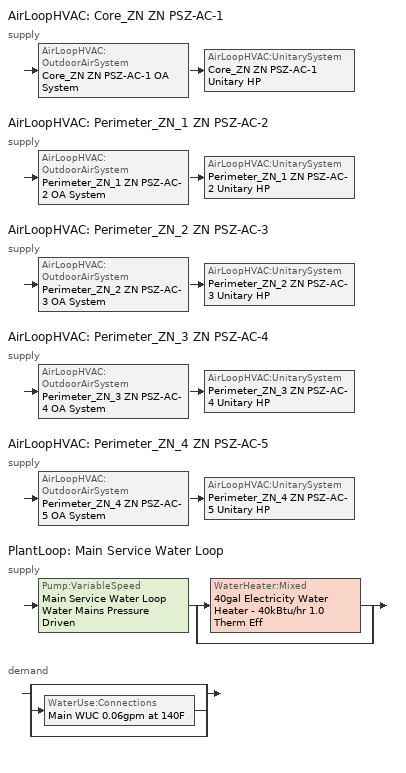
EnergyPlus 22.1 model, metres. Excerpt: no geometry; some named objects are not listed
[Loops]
AirLoopHVAC 'Core_ZN ZN PSZ-AC-1'
 supply: AirLoopHVAC:OutdoorAirSystem 'Core_ZN ZN PSZ-AC-1 OA System' > AirLoopHVAC:UnitarySystem 'Core_ZN ZN PSZ-AC-1 Unitary HP'
AirLoopHVAC 'Perimeter_ZN_1 ZN PSZ-AC-2'
 supply: AirLoopHVAC:OutdoorAirSystem 'Perimeter_ZN_1 ZN PSZ-AC-2 OA System' > AirLoopHVAC:UnitarySystem 'Perimeter_ZN_1 ZN PSZ-AC-2 Unitary HP'
AirLoopHVAC 'Perimeter_ZN_2 ZN PSZ-AC-3'
 supply: AirLoopHVAC:OutdoorAirSystem 'Perimeter_ZN_2 ZN PSZ-AC-3 OA System' > AirLoopHVAC:UnitarySystem 'Perimeter_ZN_2 ZN PSZ-AC-3 Unitary HP'
AirLoopHVAC 'Perimeter_ZN_3 ZN PSZ-AC-4'
 supply: AirLoopHVAC:OutdoorAirSystem 'Perimeter_ZN_3 ZN PSZ-AC-4 OA System' > AirLoopHVAC:UnitarySystem 'Perimeter_ZN_3 ZN PSZ-AC-4 Unitary HP'
AirLoopHVAC 'Perimeter_ZN_4 ZN PSZ-AC-5'
 supply: AirLoopHVAC:OutdoorAirSystem 'Perimeter_ZN_4 ZN PSZ-AC-5 OA System' > AirLoopHVAC:UnitarySystem 'Perimeter_ZN_4 ZN PSZ-AC-5 Unitary HP'
PlantLoop 'Main Service Water Loop'
 supply: Pump:VariableSpeed 'Main Service Water Loop Water Mains Pressure Driven' > split
  | WaterHeater:Mixed '40gal Electricity Water Heater - 40kBtu/hr 1.0 Therm Eff'
  | bypass
 demand: split
  | bypass
  | WaterUse:Connections 'Main WUC 0.06gpm at 140F'
  | bypass
[Sizing:System] Type of Load to Size On=Sensible; Design Outdoor Air Flow Rate=Autosize; Central Heating Maximum System Air Flow Ratio=1; Preheat Design Temperature=7.22222; Preheat Design Humidity Ratio=0.008; Precool Design Temperature=12.7778; Precool Design Humidity Ratio=0.008; Central Cooling Design Supply Air Temperature=12.7778; Central Heating Design Supply Air Temperature=50; Type of Zone Sum to Use=Coincident; 100 Outdoor Air in Cooling=No; 100 Outdoor Air in Heating=No; Central Cooling Design Supply Air Humidity Ratio=0.0085; Central Heating Design Supply Air Humidity Ratio=0.008; Cooling Supply Air Flow Rate Method=DesignDay; Cooling Supply Air Flow Rate=0; Cooling Supply Air Flow Rate Per Floor Area=0.00996765; Cooling Fraction of Autosized Cooling Supply Air Flow Rate=1; Cooling Supply Air Flow Rate Per Unit Cooling Capacity=3.94755e-05; Heating Supply Air Flow Rate Method=DesignDay; Heating Supply Air Flow Rate=0; Heating Supply Air Flow Rate Per Floor Area=0.00996765; Heating Fraction of Autosized Heating Supply Air Flow Rate=1; Heating Fraction of Autosized Cooling Supply Air Flow Rate=1; Heating Supply Air Flow Rate Per Unit Heating Capacity=3.15882e-05; System Outdoor Air Method=ZoneSum; Zone Maximum Outdoor Air Fraction=1; Cooling Design Capacity Method=CoolingDesignCapacity; Cooling Design Capacity=Autosize; Cooling Design Capacity Per Floor Area=234.7; Fraction of Autosized Cooling Design Capacity=1; Heating Design Capacity Method=HeatingDesignCapacity; Heating Design Capacity=Autosize; Heating Design Capacity Per Floor Area=157; Fraction of Autosized Heating Design Capacity=1; Central Cooling Capacity Control Method=OnOff; Occupant Diversity=Autosize
Core_ZN ZN PSZ-AC-1; Perimeter_ZN_1 ZN PSZ-AC-2; Perimeter_ZN_2 ZN PSZ-AC-3; Perimeter_ZN_3 ZN PSZ-AC-4; Perimeter_ZN_4 ZN PSZ-AC-5
[Sizing:Plant]
Main Service Water Loop: Loop Type=Heating; Design Loop Exit Temperature=60; Loop Design Temperature Difference=5; Sizing Option=NonCoincident; Zone Timesteps in Averaging Window=1; Coincident Sizing Factor Mode=None
[AirTerminal:SingleDuct:ConstantVolume:NoReheat] Availability Schedule=Always On Discrete; Maximum Air Flow Rate=AutoSize
Core_ZN ZN PSZ-AC-1 Diffuser; Perimeter_ZN_1 ZN PSZ-AC-2 Diffuser; Perimeter_ZN_2 ZN PSZ-AC-3 Diffuser; Perimeter_ZN_3 ZN PSZ-AC-4 Diffuser; Perimeter_ZN_4 ZN PSZ-AC-5 Diffuser
[Fan:OnOff] Availability Schedule=Always On Discrete; Fan Total Efficiency=0.55575; Pressure Rise=622.722; Maximum Flow Rate=Autosize; Motor Efficiency=0.855; Motor In Airstream Fraction=1; EndUse Subcategory=General
Name | Fan Power Ratio Function of Speed Ratio Curve | Fan Efficiency Ratio Function of Speed Ratio Curve
Core_ZN ZN PSZ-AC-1 Fan | Fan On Off Power Curve 4 | Fan On Off Efficiency Curve 4
Perimeter_ZN_1 ZN PSZ-AC-2 Fan | Fan On Off Power Curve | Fan On Off Efficiency Curve
Perimeter_ZN_2 ZN PSZ-AC-3 Fan | Fan On Off Power Curve 1 | Fan On Off Efficiency Curve 1
Perimeter_ZN_3 ZN PSZ-AC-4 Fan | Fan On Off Power Curve 2 | Fan On Off Efficiency Curve 2
Perimeter_ZN_4 ZN PSZ-AC-5 Fan | Fan On Off Power Curve 3 | Fan On Off Efficiency Curve 3
[Coil:Cooling:DX:SingleSpeed] Availability Schedule=Always On Discrete; Gross Rated Total Cooling Capacity=Autosize; Gross Rated Sensible Heat Ratio=Autosize; Gross Rated Cooling COP=4.11713; Rated Air Flow Rate=Autosize; Rated Evaporator Fan Power Per Volume Flow Rate=773.3; Total Cooling Capacity Function of Temperature Curve=PSZ-AC_Unitary_PackagecoolCapFT; Total Cooling Capacity Function of Flow Fraction Curve=PSZ-AC_Unitary_PackagecoolFFF; Energy Input Ratio Function of Temperature Curve=PSZ-AC DX Unitary Package EIRFT; Energy Input Ratio Function of Flow Fraction Curve=PSZ-AC_Unitary_PackagecoolEIRFFF; Part Load Fraction Correlation Curve=PSZ-AC_Unitary_PackagecoolPLR; Minimum Outdoor DryBulb Temperature for Compressor Operation=-25; Condenser Type=AirCooled; Evaporative Condenser Effectiveness=0; Evaporative Condenser Air Flow Rate=Autosize; Evaporative Condenser Pump Rated Power Consumption=Autosize; Crankcase Heater Capacity=0; Maximum Outdoor DryBulb Temperature for Crankcase Heater Operation=0; Basin Heater Capacity=0; Basin Heater Setpoint Temperature=10
Core_ZN ZN PSZ-AC-1 1spd DX HP Clg Coil 26kBtu/hr 14.0SEER; Perimeter_ZN_1 ZN PSZ-AC-2 1spd DX HP Clg Coil 27kBtu/hr 14.0SEER; Perimeter_ZN_2 ZN PSZ-AC-3 1spd DX HP Clg Coil 21kBtu/hr 14.0SEER; Perimeter_ZN_3 ZN PSZ-AC-4 1spd DX HP Clg Coil 26kBtu/hr 14.0SEER; Perimeter_ZN_4 ZN PSZ-AC-5 1spd DX HP Clg Coil 24kBtu/hr 14.0SEER
[Coil:Heating:Fuel] Availability Schedule=Always On Discrete; Fuel Type=NaturalGas; Burner Efficiency=0.8; Nominal Capacity=AutoSize; Parasitic Electric Load=0; Parasitic Fuel Load=0
Core_ZN ZN PSZ-AC-1 Gas Backup Htg Coil 26kBtu/hr 0.8 Thermal Eff; Perimeter_ZN_1 ZN PSZ-AC-2 Gas Backup Htg Coil 27kBtu/hr 0.8 Thermal Eff; Perimeter_ZN_2 ZN PSZ-AC-3 Gas Backup Htg Coil 21kBtu/hr 0.8 Thermal Eff; Perimeter_ZN_3 ZN PSZ-AC-4 Gas Backup Htg Coil 26kBtu/hr 0.8 Thermal Eff; Perimeter_ZN_4 ZN PSZ-AC-5 Gas Backup Htg Coil 24kBtu/hr 0.8 Thermal Eff
[Coil:Heating:DX:SingleSpeed] Availability Schedule=Always On Discrete; Gross Rated Heating Capacity=Autosize; Gross Rated Heating COP=3.3592; Rated Air Flow Rate=Autosize; Rated Supply Fan Power Per Volume Flow Rate=773.3; Heating Capacity Function of Temperature Curve=HPACHeatCapFT; Heating Capacity Function of Flow Fraction Curve=HPACHeatCapFFF; Energy Input Ratio Function of Temperature Curve=HPACHeatEIRFT; Energy Input Ratio Function of Flow Fraction Curve=HPACHeatEIRFFF; Part Load Fraction Correlation Curve=HPACCOOLPLFFPLR; Minimum Outdoor DryBulb Temperature for Compressor Operation=-12.2; Maximum Outdoor DryBulb Temperature for Defrost Operation=1.67; Crankcase Heater Capacity=50; Maximum Outdoor DryBulb Temperature for Crankcase Heater Operation=4.4; Defrost Strategy=ReverseCycle; Defrost Control=OnDemand; Defrost Time Period Fraction=0.058333; Resistive Defrost Heater Capacity=2000
Name | Defrost Energy Input Ratio Function of Temperature Curve
Core_ZN ZN HP Htg Coil 26 Clg kBtu/hr 8.0HSPF | Core_ZN ZN HP Htg Coil Defrost EIR Func of Temp Curve 1
Perimeter_ZN_1 ZN HP Htg Coil 27 Clg kBtu/hr 8.0HSPF | Perimeter_ZN_1 ZN HP Htg Coil Defrost EIR Func of Temp Curve 1
Perimeter_ZN_2 ZN HP Htg Coil 21 Clg kBtu/hr 8.0HSPF | Perimeter_ZN_2 ZN HP Htg Coil Defrost EIR Func of Temp Curve 1
Perimeter_ZN_3 ZN HP Htg Coil 26 Clg kBtu/hr 8.0HSPF | Perimeter_ZN_3 ZN HP Htg Coil Defrost EIR Func of Temp Curve 1
Perimeter_ZN_4 ZN HP Htg Coil 24 Clg kBtu/hr 8.0HSPF | Perimeter_ZN_4 ZN HP Htg Coil Defrost EIR Func of Temp Curve 1
[AirLoopHVAC:UnitarySystem] Control Type=Load; Dehumidification Control Type=None; Availability Schedule=OfficeSmall HVACOperationSchd; Fan Placement=BlowThrough; Supply Air Fan Operating Mode Schedule=OfficeSmall HVACOperationSchd; DX Heating Coil Sizing Ratio=1; Use DOAS DX Cooling Coil=No; Minimum Supply Air Temperature=2; Latent Load Control=SensibleOnlyLoadControl; Cooling Supply Air Flow Rate=Autosize; Heating Supply Air Flow Rate=Autosize; No Load Supply Air Flow Rate=Autosize; Maximum Supply Air Temperature=80; Maximum Outdoor DryBulb Temperature for Supplemental Heater Operation=4.44444; Maximum Cycling Rate=2.5; Heat Pump Time Constant=60; Fraction of OnCycle Power Use=0.01; Heat Pump Fan Delay Time=60; Ancillary OnCycle Electric Power=0; Ancillary OffCycle Electric Power=0
Name | Controlling Zone or Thermostat Location | Supply Fan | Heating Coil | Cooling Coil | Supplemental Heating Coil
Core_ZN ZN PSZ-AC-1 Unitary HP | Core_ZN ZN | Core_ZN ZN PSZ-AC-1 Fan | Core_ZN ZN HP Htg Coil 26 Clg kBtu/hr 8.0HSPF | Core_ZN ZN PSZ-AC-1 1spd DX HP Clg Coil 26kBtu/hr 14.0SEER | Core_ZN ZN PSZ-AC-1 Gas Backup Htg Coil 26kBtu/hr 0.8 Thermal Eff
Perimeter_ZN_1 ZN PSZ-AC-2 Unitary HP | Perimeter_ZN_1 ZN | Perimeter_ZN_1 ZN PSZ-AC-2 Fan | Perimeter_ZN_1 ZN HP Htg Coil 27 Clg kBtu/hr 8.0HSPF | Perimeter_ZN_1 ZN PSZ-AC-2 1spd DX HP Clg Coil 27kBtu/hr 14.0SEER | Perimeter_ZN_1 ZN PSZ-AC-2 Gas Backup Htg Coil 27kBtu/hr 0.8 Thermal Eff
Perimeter_ZN_2 ZN PSZ-AC-3 Unitary HP | Perimeter_ZN_2 ZN | Perimeter_ZN_2 ZN PSZ-AC-3 Fan | Perimeter_ZN_2 ZN HP Htg Coil 21 Clg kBtu/hr 8.0HSPF | Perimeter_ZN_2 ZN PSZ-AC-3 1spd DX HP Clg Coil 21kBtu/hr 14.0SEER | Perimeter_ZN_2 ZN PSZ-AC-3 Gas Backup Htg Coil 21kBtu/hr 0.8 Thermal Eff
Perimeter_ZN_3 ZN PSZ-AC-4 Unitary HP | Perimeter_ZN_3 ZN | Perimeter_ZN_3 ZN PSZ-AC-4 Fan | Perimeter_ZN_3 ZN HP Htg Coil 26 Clg kBtu/hr 8.0HSPF | Perimeter_ZN_3 ZN PSZ-AC-4 1spd DX HP Clg Coil 26kBtu/hr 14.0SEER | Perimeter_ZN_3 ZN PSZ-AC-4 Gas Backup Htg Coil 26kBtu/hr 0.8 Thermal Eff
Perimeter_ZN_4 ZN PSZ-AC-5 Unitary HP | Perimeter_ZN_4 ZN | Perimeter_ZN_4 ZN PSZ-AC-5 Fan | Perimeter_ZN_4 ZN HP Htg Coil 24 Clg kBtu/hr 8.0HSPF | Perimeter_ZN_4 ZN PSZ-AC-5 1spd DX HP Clg Coil 24kBtu/hr 14.0SEER | Perimeter_ZN_4 ZN PSZ-AC-5 Gas Backup Htg Coil 24kBtu/hr 0.8 Thermal Eff
[Controller:OutdoorAir] Minimum Outdoor Air Flow Rate=Autosize; Maximum Outdoor Air Flow Rate=Autosize; Economizer Control Type=NoEconomizer; Economizer Control Action Type=ModulateFlow; Economizer Maximum Limit DryBulb Temperature=28; Economizer Maximum Limit Enthalpy=64000; Lockout Type=LockoutWithHeating; Minimum Limit Type=FixedMinimum; Minimum Outdoor Air Schedule=Always On Discrete; High Humidity Control=No; Control High Indoor Humidity Based on Outdoor Humidity Ratio=Yes; Heat Recovery Bypass Control Type=BypassWhenWithinEconomizerLimits
Name | Maximum Fraction of Outdoor Air Schedule | Mechanical Ventilation Controller
Core_ZN ZN PSZ-AC-1 OA System Controller | CoreZNZNPSZAC1maxOASch | Controller Mechanical Ventilation 5
Perimeter_ZN_1 ZN PSZ-AC-2 OA System Controller | PerimeterZN1ZNPSZAC2maxOASch | Controller Mechanical Ventilation 1
Perimeter_ZN_2 ZN PSZ-AC-3 OA System Controller | PerimeterZN2ZNPSZAC3maxOASch | Controller Mechanical Ventilation 2
Perimeter_ZN_3 ZN PSZ-AC-4 OA System Controller | PerimeterZN3ZNPSZAC4maxOASch | Controller Mechanical Ventilation 3
Perimeter_ZN_4 ZN PSZ-AC-5 OA System Controller | PerimeterZN4ZNPSZAC5maxOASch | Controller Mechanical Ventilation 4
[Controller:MechanicalVentilation] Availability Schedule=Always On Discrete; Demand Controlled Ventilation=No; System Outdoor Air Method=ZoneSum; Design Specification Outdoor Air Object Name 1=Office WholeBuilding - Sm Office Ventilation
Name | Zone or ZoneList 1
Controller Mechanical Ventilation 5 | Core_ZN ZN
Controller Mechanical Ventilation 1 | Perimeter_ZN_1 ZN
Controller Mechanical Ventilation 2 | Perimeter_ZN_2 ZN
Controller Mechanical Ventilation 3 | Perimeter_ZN_3 ZN
Controller Mechanical Ventilation 4 | Perimeter_ZN_4 ZN
[AirLoopHVAC] Design Supply Air Flow Rate=AutoSize; Design Return Air Flow Fraction of Supply Air Flow=1
Core_ZN ZN PSZ-AC-1; Perimeter_ZN_1 ZN PSZ-AC-2; Perimeter_ZN_2 ZN PSZ-AC-3; Perimeter_ZN_3 ZN PSZ-AC-4; Perimeter_ZN_4 ZN PSZ-AC-5
[Pump:VariableSpeed]
Main Service Water Loop Water Mains Pressure Driven: Design Maximum Flow Rate=Autosize; Design Pump Head=0.001; Design Power Consumption=Autosize; Motor Efficiency=0.7; Fraction of Motor Inefficiencies to Fluid Stream=0; Coefficient 1 of the Part Load Performance Curve=0; Coefficient 2 of the Part Load Performance Curve=3.2485; Coefficient 3 of the Part Load Performance Curve=-4.7443; Coefficient 4 of the Part Load Performance Curve=2.5294; Design Minimum Flow Rate=0; Pump Control Type=Intermittent; Skin Loss Radiative Fraction=0.5; Design Power Sizing Method=PowerPerFlowPerPressure; Design Electric Power per Unit Flow Rate=348701.1; Design Shaft Power per Unit Flow Rate per Unit Head=1.28205; Design Minimum Flow Rate Fraction=0; EndUse Subcategory=General
[WaterHeater:Mixed]
40gal Electricity Water Heater - 40kBtu/hr 1.0 Therm Eff: Tank Volume=0.151416; Setpoint Temperature Schedule=Service Water Loop Temp - 140F; Deadband Temperature Difference=2; Maximum Temperature Limit=60; Heater Control Type=Cycle; Heater Maximum Capacity=11722.8; Heater Ignition Minimum Flow Rate=0; Heater Ignition Delay=0; Heater Fuel Type=Electricity; Heater Thermal Efficiency=1; Off Cycle Parasitic Fuel Consumption Rate=571; Off Cycle Parasitic Fuel Type=Electricity; Off Cycle Parasitic Heat Fraction to Tank=0; On Cycle Parasitic Fuel Consumption Rate=571; On Cycle Parasitic Fuel Type=Electricity; On Cycle Parasitic Heat Fraction to Tank=0; Ambient Temperature Indicator=Zone; Ambient Temperature Zone=Core_ZN ZN; Off Cycle Loss Coefficient to Ambient Temperature=0.734013; Off Cycle Loss Fraction to Zone=1; On Cycle Loss Coefficient to Ambient Temperature=0.734013; On Cycle Loss Fraction to Zone=1; Use Side Effectiveness=1; Source Side Effectiveness=1; Use Side Design Flow Rate=Autosize; Source Side Design Flow Rate=Autosize; Indirect Water Heating Recovery Time=1.5; Source Side Flow Control Mode=IndirectHeatPrimarySetpoint; EndUse Subcategory=General
[WaterHeater:Sizing]
40gal Electricity Water Heater - 40kBtu/hr 1.0 Therm Eff: Design Mode=PeakDraw; Time Storage Can Meet Peak Draw=0.538503; Time for Tank Recovery=0; Nominal Tank Volume for Autosizing Plant Connections=1
[PlantLoop]
Main Service Water Loop: Fluid Type=Water; Plant Equipment Operation Scheme=Main Service Water Loop Operation Schemes; Maximum Loop Temperature=60; Minimum Loop Temperature=10; Maximum Loop Flow Rate=Autosize; Minimum Loop Flow Rate=0; Plant Loop Volume=Autocalculate; Load Distribution Scheme=Optimal; Plant Loop Demand Calculation Scheme=SingleSetpoint; Common Pipe Simulation=None
[PlantEquipmentList]
Main Service Water Loop Heating Equipment List: 40gal Electricity Water Heater - 40kBtu/hr 1.0 Therm Eff
[PlantEquipmentOperation:HeatingLoad]
Main Service Water Loop Heating Operation Scheme: Load Range 1 Lower Limit=0; Load Range 1 Upper Limit=1000000000; Range 1 Equipment List=Main Service Water Loop Heating Equipment List
[PlantEquipmentOperationSchemes]
Main Service Water Loop Operation Schemes: Control Scheme 1=Main Service Water Loop Heating Operation Scheme; Control Scheme 1 Schedule=Always On Discrete
[ENERGYMANAGEMENTSYSTEM:PROGRAM]
CountHours_Perimeter_ZN_2_ZN: if (ComfStand == 1) || (ComfStand == 10); if (RMOT >= AHSTall) && (RMOT <= ACSTaul); if (Perimeter_ZN_2_ZN_OpT <= ACSTnoTol); if (Perimeter_ZN_2_ZN_OpT >= AHSTnoTol); set ComfHours_Perimeter_ZN_2_ZN = 1*ZoneTimeStep; set DiscomfAppHotHours_Perimeter_ZN_2_ZN = 0; set DiscomfAppColdHours_Perimeter_ZN_2_ZN = 0; set DiscomfNonAppHotHours_Perimeter_ZN_2_ZN = 0; set DiscomfNonAppColdHours_Perimeter_ZN_2_ZN = 0; endif; elseif (Perimeter_ZN_2_ZN_OpT > ACSTnoTol); set ComfHours_Perimeter_ZN_2_ZN = 0; set DiscomfAppHotHours_Perimeter_ZN_2_ZN = 1*ZoneTimeStep; set DiscomfAppColdHours_Perimeter_ZN_2_ZN = 0; set DiscomfNonAppHotHours_Perimeter_ZN_2_ZN = 0; set DiscomfNonAppColdHours_Perimeter_ZN_2_ZN = 0; elseif (Perimeter_ZN_2_ZN_OpT < AHSTnoTol); set ComfHours_Perimeter_ZN_2_ZN = 0; set DiscomfAppHotHours_Perimeter_ZN_2_ZN = 0; set DiscomfAppColdHours_Perimeter_ZN_2_ZN = 1*ZoneTimeStep; set DiscomfNonAppHotHours_Perimeter_ZN_2_ZN = 0; set DiscomfNonAppColdHours_Perimeter_ZN_2_ZN = 0; endif; elseif (RMOT > ACSTaul); set ComfHours_Perimeter_ZN_2_ZN = 0; set DiscomfAppHotHours_Perimeter_ZN_2_ZN = 0; set DiscomfAppColdHours_Perimeter_ZN_2_ZN = 0; set DiscomfNonAppHotHours_Perimeter_ZN_2_ZN = 1*ZoneTimeStep; set DiscomfNonAppColdHours_Perimeter_ZN_2_ZN = 0; elseif (RMOT < AHSTall); set ComfHours_Perimeter_ZN_2_ZN = 0; set DiscomfAppHotHours_Perimeter_ZN_2_ZN = 0; set DiscomfAppColdHours_Perimeter_ZN_2_ZN = 0; set DiscomfNonAppHotHours_Perimeter_ZN_2_ZN = 0; set DiscomfNonAppColdHours_Perimeter_ZN_2_ZN = 1*ZoneTimeStep; endif; else; if (PMOT >= AHSTall) && (PMOT <= ACSTaul); if (Perimeter_ZN_2_ZN_OpT <= ACSTnoTol); if (Perimeter_ZN_2_ZN_OpT >= AHSTnoTol); set ComfHours_Perimeter_ZN_2_ZN = 1*ZoneTimeStep; set DiscomfAppHotHours_Perimeter_ZN_2_ZN = 0; set DiscomfAppColdHours_Perimeter_ZN_2_ZN = 0; set DiscomfNonAppHotHours_Perimeter_ZN_2_ZN = 0; set DiscomfNonAppColdHours_Perimeter_ZN_2_ZN = 0; endif; elseif (Perimeter_ZN_2_ZN_OpT > ACSTnoTol); set ComfHours_Perimeter_ZN_2_ZN = 0; set DiscomfAppHotHours_Perimeter_ZN_2_ZN = 1*ZoneTimeStep; set DiscomfAppColdHours_Perimeter_ZN_2_ZN = 0; set DiscomfNonAppHotHours_Perimeter_ZN_2_ZN = 0; set DiscomfNonAppColdHours_Perimeter_ZN_2_ZN = 0; elseif (Perimeter_ZN_2_ZN_OpT < AHSTnoTol); set ComfHours_Perimeter_ZN_2_ZN = 0; set DiscomfAppHotHours_Perimeter_ZN_2_ZN = 0; set DiscomfAppColdHours_Perimeter_ZN_2_ZN = 1*ZoneTimeStep; set DiscomfNonAppHotHours_Perimeter_ZN_2_ZN = 0; set DiscomfNonAppColdHours_Perimeter_ZN_2_ZN = 0; endif; elseif (PMOT > ACSTaul); set ComfHours_Perimeter_ZN_2_ZN = 0; set DiscomfAppHotHours_Perimeter_ZN_2_ZN = 0; set DiscomfAppColdHours_Perimeter_ZN_2_ZN = 0; set DiscomfNonAppHotHours_Perimeter_ZN_2_ZN = 1*ZoneTimeStep; set DiscomfNonAppColdHours_Perimeter_ZN_2_ZN = 0; elseif (PMOT < AHSTall); set ComfHours_Perimeter_ZN_2_ZN = 0; set DiscomfAppHotHours_Perimeter_ZN_2_ZN = 0; set DiscomfAppColdHours_Perimeter_ZN_2_ZN = 0; set DiscomfNonAppHotHours_Perimeter_ZN_2_ZN = 0; set DiscomfNonAppColdHours_Perimeter_ZN_2_ZN = 1*ZoneTimeStep; endif; endif
CountHours_Perimeter_ZN_3_ZN: if (ComfStand == 1) || (ComfStand == 10); if (RMOT >= AHSTall) && (RMOT <= ACSTaul); if (Perimeter_ZN_3_ZN_OpT <= ACSTnoTol); if (Perimeter_ZN_3_ZN_OpT >= AHSTnoTol); set ComfHours_Perimeter_ZN_3_ZN = 1*ZoneTimeStep; set DiscomfAppHotHours_Perimeter_ZN_3_ZN = 0; set DiscomfAppColdHours_Perimeter_ZN_3_ZN = 0; set DiscomfNonAppHotHours_Perimeter_ZN_3_ZN = 0; set DiscomfNonAppColdHours_Perimeter_ZN_3_ZN = 0; endif; elseif (Perimeter_ZN_3_ZN_OpT > ACSTnoTol); set ComfHours_Perimeter_ZN_3_ZN = 0; set DiscomfAppHotHours_Perimeter_ZN_3_ZN = 1*ZoneTimeStep; set DiscomfAppColdHours_Perimeter_ZN_3_ZN = 0; set DiscomfNonAppHotHours_Perimeter_ZN_3_ZN = 0; set DiscomfNonAppColdHours_Perimeter_ZN_3_ZN = 0; elseif (Perimeter_ZN_3_ZN_OpT < AHSTnoTol); set ComfHours_Perimeter_ZN_3_ZN = 0; set DiscomfAppHotHours_Perimeter_ZN_3_ZN = 0; set DiscomfAppColdHours_Perimeter_ZN_3_ZN = 1*ZoneTimeStep; set DiscomfNonAppHotHours_Perimeter_ZN_3_ZN = 0; set DiscomfNonAppColdHours_Perimeter_ZN_3_ZN = 0; endif; elseif (RMOT > ACSTaul); set ComfHours_Perimeter_ZN_3_ZN = 0; set DiscomfAppHotHours_Perimeter_ZN_3_ZN = 0; set DiscomfAppColdHours_Perimeter_ZN_3_ZN = 0; set DiscomfNonAppHotHours_Perimeter_ZN_3_ZN = 1*ZoneTimeStep; set DiscomfNonAppColdHours_Perimeter_ZN_3_ZN = 0; elseif (RMOT < AHSTall); set ComfHours_Perimeter_ZN_3_ZN = 0; set DiscomfAppHotHours_Perimeter_ZN_3_ZN = 0; set DiscomfAppColdHours_Perimeter_ZN_3_ZN = 0; set DiscomfNonAppHotHours_Perimeter_ZN_3_ZN = 0; set DiscomfNonAppColdHours_Perimeter_ZN_3_ZN = 1*ZoneTimeStep; endif; else; if (PMOT >= AHSTall) && (PMOT <= ACSTaul); if (Perimeter_ZN_3_ZN_OpT <= ACSTnoTol); if (Perimeter_ZN_3_ZN_OpT >= AHSTnoTol); set ComfHours_Perimeter_ZN_3_ZN = 1*ZoneTimeStep; set DiscomfAppHotHours_Perimeter_ZN_3_ZN = 0; set DiscomfAppColdHours_Perimeter_ZN_3_ZN = 0; set DiscomfNonAppHotHours_Perimeter_ZN_3_ZN = 0; set DiscomfNonAppColdHours_Perimeter_ZN_3_ZN = 0; endif; elseif (Perimeter_ZN_3_ZN_OpT > ACSTnoTol); set ComfHours_Perimeter_ZN_3_ZN = 0; set DiscomfAppHotHours_Perimeter_ZN_3_ZN = 1*ZoneTimeStep; set DiscomfAppColdHours_Perimeter_ZN_3_ZN = 0; set DiscomfNonAppHotHours_Perimeter_ZN_3_ZN = 0; set DiscomfNonAppColdHours_Perimeter_ZN_3_ZN = 0; elseif (Perimeter_ZN_3_ZN_OpT < AHSTnoTol); set ComfHours_Perimeter_ZN_3_ZN = 0; set DiscomfAppHotHours_Perimeter_ZN_3_ZN = 0; set DiscomfAppColdHours_Perimeter_ZN_3_ZN = 1*ZoneTimeStep; set DiscomfNonAppHotHours_Perimeter_ZN_3_ZN = 0; set DiscomfNonAppColdHours_Perimeter_ZN_3_ZN = 0; endif; elseif (PMOT > ACSTaul); set ComfHours_Perimeter_ZN_3_ZN = 0; set DiscomfAppHotHours_Perimeter_ZN_3_ZN = 0; set DiscomfAppColdHours_Perimeter_ZN_3_ZN = 0; set DiscomfNonAppHotHours_Perimeter_ZN_3_ZN = 1*ZoneTimeStep; set DiscomfNonAppColdHours_Perimeter_ZN_3_ZN = 0; elseif (PMOT < AHSTall); set ComfHours_Perimeter_ZN_3_ZN = 0; set DiscomfAppHotHours_Perimeter_ZN_3_ZN = 0; set DiscomfAppColdHours_Perimeter_ZN_3_ZN = 0; set DiscomfNonAppHotHours_Perimeter_ZN_3_ZN = 0; set DiscomfNonAppColdHours_Perimeter_ZN_3_ZN = 1*ZoneTimeStep; endif; endif
CountHours_Perimeter_ZN_4_ZN: if (ComfStand == 1) || (ComfStand == 10); if (RMOT >= AHSTall) && (RMOT <= ACSTaul); if (Perimeter_ZN_4_ZN_OpT <= ACSTnoTol); if (Perimeter_ZN_4_ZN_OpT >= AHSTnoTol); set ComfHours_Perimeter_ZN_4_ZN = 1*ZoneTimeStep; set DiscomfAppHotHours_Perimeter_ZN_4_ZN = 0; set DiscomfAppColdHours_Perimeter_ZN_4_ZN = 0; set DiscomfNonAppHotHours_Perimeter_ZN_4_ZN = 0; set DiscomfNonAppColdHours_Perimeter_ZN_4_ZN = 0; endif; elseif (Perimeter_ZN_4_ZN_OpT > ACSTnoTol); set ComfHours_Perimeter_ZN_4_ZN = 0; set DiscomfAppHotHours_Perimeter_ZN_4_ZN = 1*ZoneTimeStep; set DiscomfAppColdHours_Perimeter_ZN_4_ZN = 0; set DiscomfNonAppHotHours_Perimeter_ZN_4_ZN = 0; set DiscomfNonAppColdHours_Perimeter_ZN_4_ZN = 0; elseif (Perimeter_ZN_4_ZN_OpT < AHSTnoTol); set ComfHours_Perimeter_ZN_4_ZN = 0; set DiscomfAppHotHours_Perimeter_ZN_4_ZN = 0; set DiscomfAppColdHours_Perimeter_ZN_4_ZN = 1*ZoneTimeStep; set DiscomfNonAppHotHours_Perimeter_ZN_4_ZN = 0; set DiscomfNonAppColdHours_Perimeter_ZN_4_ZN = 0; endif; elseif (RMOT > ACSTaul); set ComfHours_Perimeter_ZN_4_ZN = 0; set DiscomfAppHotHours_Perimeter_ZN_4_ZN = 0; set DiscomfAppColdHours_Perimeter_ZN_4_ZN = 0; set DiscomfNonAppHotHours_Perimeter_ZN_4_ZN = 1*ZoneTimeStep; set DiscomfNonAppColdHours_Perimeter_ZN_4_ZN = 0; elseif (RMOT < AHSTall); set ComfHours_Perimeter_ZN_4_ZN = 0; set DiscomfAppHotHours_Perimeter_ZN_4_ZN = 0; set DiscomfAppColdHours_Perimeter_ZN_4_ZN = 0; set DiscomfNonAppHotHours_Perimeter_ZN_4_ZN = 0; set DiscomfNonAppColdHours_Perimeter_ZN_4_ZN = 1*ZoneTimeStep; endif; else; if (PMOT >= AHSTall) && (PMOT <= ACSTaul); if (Perimeter_ZN_4_ZN_OpT <= ACSTnoTol); if (Perimeter_ZN_4_ZN_OpT >= AHSTnoTol); set ComfHours_Perimeter_ZN_4_ZN = 1*ZoneTimeStep; set DiscomfAppHotHours_Perimeter_ZN_4_ZN = 0; set DiscomfAppColdHours_Perimeter_ZN_4_ZN = 0; set DiscomfNonAppHotHours_Perimeter_ZN_4_ZN = 0; set DiscomfNonAppColdHours_Perimeter_ZN_4_ZN = 0; endif; elseif (Perimeter_ZN_4_ZN_OpT > ACSTnoTol); set ComfHours_Perimeter_ZN_4_ZN = 0; set DiscomfAppHotHours_Perimeter_ZN_4_ZN = 1*ZoneTimeStep; set DiscomfAppColdHours_Perimeter_ZN_4_ZN = 0; set DiscomfNonAppHotHours_Perimeter_ZN_4_ZN = 0; set DiscomfNonAppColdHours_Perimeter_ZN_4_ZN = 0; elseif (Perimeter_ZN_4_ZN_OpT < AHSTnoTol); set ComfHours_Perimeter_ZN_4_ZN = 0; set DiscomfAppHotHours_Perimeter_ZN_4_ZN = 0; set DiscomfAppColdHours_Perimeter_ZN_4_ZN = 1*ZoneTimeStep; set DiscomfNonAppHotHours_Perimeter_ZN_4_ZN = 0; set DiscomfNonAppColdHours_Perimeter_ZN_4_ZN = 0; endif; elseif (PMOT > ACSTaul); set ComfHours_Perimeter_ZN_4_ZN = 0; set DiscomfAppHotHours_Perimeter_ZN_4_ZN = 0; set DiscomfAppColdHours_Perimeter_ZN_4_ZN = 0; set DiscomfNonAppHotHours_Perimeter_ZN_4_ZN = 1*ZoneTimeStep; set DiscomfNonAppColdHours_Perimeter_ZN_4_ZN = 0; elseif (PMOT < AHSTall); set ComfHours_Perimeter_ZN_4_ZN = 0; set DiscomfAppHotHours_Perimeter_ZN_4_ZN = 0; set DiscomfAppColdHours_Perimeter_ZN_4_ZN = 0; set DiscomfNonAppHotHours_Perimeter_ZN_4_ZN = 0; set DiscomfNonAppColdHours_Perimeter_ZN_4_ZN = 1*ZoneTimeStep; endif; endif
ApplyCAT: if (ComfStand == 1 ); if (CAT == 1); set ACSToffset = 2; set AHSToffset = -3; elseif (CAT == 2); set ACSToffset = 3; set AHSToffset = -4; elseif (CAT == 3); set ACSToffset = 4; set AHSToffset = -5; endif; elseif ComfStand == 2 || ComfStand == 3 || ComfStand == 11; if (CAT == 90); set ACSToffset = 2.5; set AHSToffset = -2.5; elseif (CAT == 80); set ACSToffset = 3.5; set AHSToffset = -3.5; endif; elseif (ComfStand == 4 ) || (ComfStand == 5) || (ComfStand == 6); set ACSToffset = 0; set AHSToffset = 0; elseif (ComfStand == 7); if (CAT == 90); set ACSToffset = 2.4; set AHSToffset = -2.4; elseif (CAT == 85); set ACSToffset = 3.3; set AHSToffset = -3.3; elseif (CAT == 80); set ACSToffset = 4.1; set AHSToffset = -4.1; endif; elseif (ComfStand == 8); if (CAT == 90); set ACSToffset = 3.5; set AHSToffset = -3.5; elseif (CAT == 85); set ACSToffset = 4.8; set AHSToffset = -4.8; elseif (CAT == 80); set ACSToffset = 5.9; set AHSToffset = -5.9; endif; elseif ComfStand == 9 || ComfStand == 10; if (CAT == 90); set ACSToffset = 2.15; set AHSToffset = -2.15; elseif (CAT == 80); set ACSToffset = 3.6; set AHSToffset = -3.6; endif; elseif ComfStand == 12; if (CAT == 90); set ACSToffset = 1.7; set AHSToffset = -1.7; elseif (CAT == 80); set ACSToffset = 2.89; set AHSToffset = -2.89; endif; elseif ComfStand == 13; if (CAT == 90); set ACSToffset = 3.45; set AHSToffset = -3.45; elseif (CAT == 80); set ACSToffset = 4.55; set AHSToffset = -4.55; endif; elseif ComfStand == 14; if (CAT == 90); set ACSToffset = 3.5; set AHSToffset = -3.5; elseif (CAT == 80); set ACSToffset = 4.5; set AHSToffset = -4.5; endif; elseif ComfStand == 15; if (CAT == 90); set ACSToffset = 2.8; set AHSToffset = -2.8; elseif (CAT == 80); set ACSToffset = 3.8; set AHSToffset = -3.8; endif; elseif ComfStand == 16; if (CAT == 90); set ACSToffset = 1.1; set AHSToffset = -1.1; elseif (CAT == 80); set ACSToffset = 2.1; set AHSToffset = -2.1; endif; elseif (ComfStand == 17) || (ComfStand == 18); if CAT == 90; if (DayOfYear <= 121) || (DayOfYear > 274); set ACSToffset = 2; set AHSToffset = -2; else; set ACSToffset = 3; set AHSToffset = -3; endif; elseif CAT == 80; if (DayOfYear <= 121) || (DayOfYear > 274); set ACSToffset = 2; set AHSToffset = -2; else; set ACSToffset = 3; set AHSToffset = -3; endif; endif; elseif ComfStand == 19; if CAT == 90; if (DayOfYear <= 121) || (DayOfYear > 274); set ACSToffset = 2; set AHSToffset = -2; else; set ACSToffset = 1; set AHSToffset = -1; endif; elseif CAT == 80; if (DayOfYear <= 121) || (DayOfYear > 274); set ACSToffset = 3; set AHSToffset = -3; else; set ACSToffset = 2; set AHSToffset = -2; endif; endif; elseif ComfStand == 20; if CAT == 90; if (DayOfYear <= 121) || (DayOfYear > 274); set ACSToffset = 2; set AHSToffset = -2; else; set ACSToffset = 5; set AHSToffset = -5; endif; elseif CAT == 80; if (DayOfYear <= 121) || (DayOfYear > 274); set ACSToffset = 3; set AHSToffset = -3; else; set ACSToffset = 6; set AHSToffset = -6; endif; endif; endif
CountHoursNoApp_Core_ZN_ZN: if (Core_ZN_ZN_OpT <= ACSTnoTol); if (Core_ZN_ZN_OpT >= AHSTnoTol); set ComfHoursNoApp_Core_ZN_ZN  = 1*ZoneTimeStep; else; set ComfHoursNoApp_Core_ZN_ZN = 0; endif; else; set ComfHoursNoApp_Core_ZN_ZN = 0; endif
SetGeoVarCore_ZN_ZN: set ZoneFloorArea_Core_ZN_ZN = ZFA_Core_ZN_ZN/2; set ZoneAirVolume_Core_ZN_ZN = ZAV_Core_ZN_ZN/2
CountHoursNoApp_Perimeter_ZN_1_ZN: if (Perimeter_ZN_1_ZN_OpT <= ACSTnoTol); if (Perimeter_ZN_1_ZN_OpT >= AHSTnoTol); set ComfHoursNoApp_Perimeter_ZN_1_ZN  = 1*ZoneTimeStep; else; set ComfHoursNoApp_Perimeter_ZN_1_ZN = 0; endif; else; set ComfHoursNoApp_Perimeter_ZN_1_ZN = 0; endif
SetGeoVarPerimeter_ZN_1_ZN: set ZoneFloorArea_Perimeter_ZN_1_ZN = ZFA_Perimeter_ZN_1_ZN/2; set ZoneAirVolume_Perimeter_ZN_1_ZN = ZAV_Perimeter_ZN_1_ZN/2
CountHoursNoApp_Perimeter_ZN_2_ZN: if (Perimeter_ZN_2_ZN_OpT <= ACSTnoTol); if (Perimeter_ZN_2_ZN_OpT >= AHSTnoTol); set ComfHoursNoApp_Perimeter_ZN_2_ZN  = 1*ZoneTimeStep; else; set ComfHoursNoApp_Perimeter_ZN_2_ZN = 0; endif; else; set ComfHoursNoApp_Perimeter_ZN_2_ZN = 0; endif
SetGeoVarPerimeter_ZN_2_ZN: set ZoneFloorArea_Perimeter_ZN_2_ZN = ZFA_Perimeter_ZN_2_ZN/2; set ZoneAirVolume_Perimeter_ZN_2_ZN = ZAV_Perimeter_ZN_2_ZN/2
CountHoursNoApp_Perimeter_ZN_3_ZN: if (Perimeter_ZN_3_ZN_OpT <= ACSTnoTol); if (Perimeter_ZN_3_ZN_OpT >= AHSTnoTol); set ComfHoursNoApp_Perimeter_ZN_3_ZN  = 1*ZoneTimeStep; else; set ComfHoursNoApp_Perimeter_ZN_3_ZN = 0; endif; else; set ComfHoursNoApp_Perimeter_ZN_3_ZN = 0; endif
SetGeoVarPerimeter_ZN_3_ZN: set ZoneFloorArea_Perimeter_ZN_3_ZN = ZFA_Perimeter_ZN_3_ZN/2; set ZoneAirVolume_Perimeter_ZN_3_ZN = ZAV_Perimeter_ZN_3_ZN/2
CountHoursNoApp_Perimeter_ZN_4_ZN: if (Perimeter_ZN_4_ZN_OpT <= ACSTnoTol); if (Perimeter_ZN_4_ZN_OpT >= AHSTnoTol); set ComfHoursNoApp_Perimeter_ZN_4_ZN  = 1*ZoneTimeStep; else; set ComfHoursNoApp_Perimeter_ZN_4_ZN = 0; endif; else; set ComfHoursNoApp_Perimeter_ZN_4_ZN = 0; endif
SetGeoVarPerimeter_ZN_4_ZN: set ZoneFloorArea_Perimeter_ZN_4_ZN = ZFA_Perimeter_ZN_4_ZN/2; set ZoneAirVolume_Perimeter_ZN_4_ZN = ZAV_Perimeter_ZN_4_ZN/2
SetInputData: set ComfStand = 1; set CAT = 3; set ComfMod = 3; set HVACmode = 0; set VentCtrl = 0; set VSToffset = 0; set MinOToffset = 7; set MaxWindSpeed = 6; set ACSTtol = -0.1; set AHSTtol = 0.1
ApplyAST_Core_ZN_ZN: set ACST_Act_Core_ZN_ZN = ACST; set AHST_Act_Core_ZN_ZN = AHST
ApplyAST_Perimeter_ZN_1_ZN: set ACST_Act_Perimeter_ZN_1_ZN = ACST; set AHST_Act_Perimeter_ZN_1_ZN = AHST
ApplyAST_Perimeter_ZN_2_ZN: set ACST_Act_Perimeter_ZN_2_ZN = ACST; set AHST_Act_Perimeter_ZN_2_ZN = AHST
ApplyAST_Perimeter_ZN_3_ZN: set ACST_Act_Perimeter_ZN_3_ZN = ACST; set AHST_Act_Perimeter_ZN_3_ZN = AHST
ApplyAST_Perimeter_ZN_4_ZN: set ACST_Act_Perimeter_ZN_4_ZN = ACST; set AHST_Act_Perimeter_ZN_4_ZN = AHST
[ENERGYMANAGEMENTSYSTEM:GLOBALVARIABLE]
ACST; AHST; ACSTnoTol; AHSTnoTol; ComfStand; ACSTaul; ACSTall; AHSTaul; AHSTall; CAT; ACSToffset; AHSToffset; ComfMod; ComfTemp; ACSTtol; AHSTtol
ComfHours_Core_ZN_ZN; DiscomfAppHotHours_Core_ZN_ZN; DiscomfAppColdHours_Core_ZN_ZN; DiscomfNonAppHotHours_Core_ZN_ZN; DiscomfNonAppColdHours_Core_ZN_ZN; ComfHoursNoApp_Core_ZN_ZN; ZoneFloorArea_Core_ZN_ZN; ZoneAirVolume_Core_ZN_ZN
ComfHours_Perimeter_ZN_1_ZN; DiscomfAppHotHours_Perimeter_ZN_1_ZN; DiscomfAppColdHours_Perimeter_ZN_1_ZN; DiscomfNonAppHotHours_Perimeter_ZN_1_ZN; DiscomfNonAppColdHours_Perimeter_ZN_1_ZN; ComfHoursNoApp_Perimeter_ZN_1_ZN; ZoneFloorArea_Perimeter_ZN_1_ZN; ZoneAirVolume_Perimeter_ZN_1_ZN
ComfHours_Perimeter_ZN_2_ZN; DiscomfAppHotHours_Perimeter_ZN_2_ZN; DiscomfAppColdHours_Perimeter_ZN_2_ZN; DiscomfNonAppHotHours_Perimeter_ZN_2_ZN; DiscomfNonAppColdHours_Perimeter_ZN_2_ZN; ComfHoursNoApp_Perimeter_ZN_2_ZN; ZoneFloorArea_Perimeter_ZN_2_ZN; ZoneAirVolume_Perimeter_ZN_2_ZN
ComfHours_Perimeter_ZN_3_ZN; DiscomfAppHotHours_Perimeter_ZN_3_ZN; DiscomfAppColdHours_Perimeter_ZN_3_ZN; DiscomfNonAppHotHours_Perimeter_ZN_3_ZN; DiscomfNonAppColdHours_Perimeter_ZN_3_ZN; ComfHoursNoApp_Perimeter_ZN_3_ZN; ZoneFloorArea_Perimeter_ZN_3_ZN; ZoneAirVolume_Perimeter_ZN_3_ZN
ComfHours_Perimeter_ZN_4_ZN; DiscomfAppHotHours_Perimeter_ZN_4_ZN; DiscomfAppColdHours_Perimeter_ZN_4_ZN; DiscomfNonAppHotHours_Perimeter_ZN_4_ZN; DiscomfNonAppColdHours_Perimeter_ZN_4_ZN; ComfHoursNoApp_Perimeter_ZN_4_ZN; ZoneFloorArea_Perimeter_ZN_4_ZN; ZoneAirVolume_Perimeter_ZN_4_ZN
[ENERGYMANAGEMENTSYSTEM:OUTPUTVARIABLE] Update Frequency=ZoneTimestep
Name | EMS Variable | Type of Data in Variable | Units
Comfort Temperature | ComfTemp | Averaged | C
Adaptive Cooling Setpoint Temperature | ACST | Averaged | C
Adaptive Heating Setpoint Temperature | AHST | Averaged | C
Adaptive Cooling Setpoint Temperature_No Tolerance | ACSTnoTol | Averaged | C
Adaptive Heating Setpoint Temperature_No Tolerance | AHSTnoTol | Averaged | C
Comfortable Hours_No Applicability_Core_ZN_ZN | ComfHoursNoApp_Core_ZN_ZN | Summed | H
Comfortable Hours_No Applicability_Perimeter_ZN_1_ZN | ComfHoursNoApp_Perimeter_ZN_1_ZN | Summed | H
Comfortable Hours_No Applicability_Perimeter_ZN_2_ZN | ComfHoursNoApp_Perimeter_ZN_2_ZN | Summed | H
Comfortable Hours_No Applicability_Perimeter_ZN_3_ZN | ComfHoursNoApp_Perimeter_ZN_3_ZN | Summed | H
Comfortable Hours_No Applicability_Perimeter_ZN_4_ZN | ComfHoursNoApp_Perimeter_ZN_4_ZN | Summed | H
Comfortable Hours_Applicability_Core_ZN_ZN | ComfHours_Core_ZN_ZN | Summed | H
Comfortable Hours_Applicability_Perimeter_ZN_1_ZN | ComfHours_Perimeter_ZN_1_ZN | Summed | H
Comfortable Hours_Applicability_Perimeter_ZN_2_ZN | ComfHours_Perimeter_ZN_2_ZN | Summed | H
Comfortable Hours_Applicability_Perimeter_ZN_3_ZN | ComfHours_Perimeter_ZN_3_ZN | Summed | H
Comfortable Hours_Applicability_Perimeter_ZN_4_ZN | ComfHours_Perimeter_ZN_4_ZN | Summed | H
Discomfortable Applicable Hot Hours_Core_ZN_ZN | DiscomfAppHotHours_Core_ZN_ZN | Summed | H
Discomfortable Applicable Hot Hours_Perimeter_ZN_1_ZN | DiscomfAppHotHours_Perimeter_ZN_1_ZN | Summed | H
Discomfortable Applicable Hot Hours_Perimeter_ZN_2_ZN | DiscomfAppHotHours_Perimeter_ZN_2_ZN | Summed | H
Discomfortable Applicable Hot Hours_Perimeter_ZN_3_ZN | DiscomfAppHotHours_Perimeter_ZN_3_ZN | Summed | H
Discomfortable Applicable Hot Hours_Perimeter_ZN_4_ZN | DiscomfAppHotHours_Perimeter_ZN_4_ZN | Summed | H
Discomfortable Applicable Cold Hours_Core_ZN_ZN | DiscomfAppColdHours_Core_ZN_ZN | Summed | H
Discomfortable Applicable Cold Hours_Perimeter_ZN_1_ZN | DiscomfAppColdHours_Perimeter_ZN_1_ZN | Summed | H
Discomfortable Applicable Cold Hours_Perimeter_ZN_2_ZN | DiscomfAppColdHours_Perimeter_ZN_2_ZN | Summed | H
Discomfortable Applicable Cold Hours_Perimeter_ZN_3_ZN | DiscomfAppColdHours_Perimeter_ZN_3_ZN | Summed | H
Discomfortable Applicable Cold Hours_Perimeter_ZN_4_ZN | DiscomfAppColdHours_Perimeter_ZN_4_ZN | Summed | H
Discomfortable Non Applicable Hot Hours_Core_ZN_ZN | DiscomfNonAppHotHours_Core_ZN_ZN | Summed | H
Discomfortable Non Applicable Hot Hours_Perimeter_ZN_1_ZN | DiscomfNonAppHotHours_Perimeter_ZN_1_ZN | Summed | H
Discomfortable Non Applicable Hot Hours_Perimeter_ZN_2_ZN | DiscomfNonAppHotHours_Perimeter_ZN_2_ZN | Summed | H
Discomfortable Non Applicable Hot Hours_Perimeter_ZN_3_ZN | DiscomfNonAppHotHours_Perimeter_ZN_3_ZN | Summed | H
Discomfortable Non Applicable Hot Hours_Perimeter_ZN_4_ZN | DiscomfNonAppHotHours_Perimeter_ZN_4_ZN | Summed | H
Discomfortable Non Applicable Cold Hours_Core_ZN_ZN | DiscomfNonAppColdHours_Core_ZN_ZN | Summed | H
Discomfortable Non Applicable Cold Hours_Perimeter_ZN_1_ZN | DiscomfNonAppColdHours_Perimeter_ZN_1_ZN | Summed | H
Discomfortable Non Applicable Cold Hours_Perimeter_ZN_2_ZN | DiscomfNonAppColdHours_Perimeter_ZN_2_ZN | Summed | H
Discomfortable Non Applicable Cold Hours_Perimeter_ZN_3_ZN | DiscomfNonAppColdHours_Perimeter_ZN_3_ZN | Summed | H
Discomfortable Non Applicable Cold Hours_Perimeter_ZN_4_ZN | DiscomfNonAppColdHours_Perimeter_ZN_4_ZN | Summed | H
Zone Floor Area_Core_ZN_ZN | ZoneFloorArea_Core_ZN_ZN | Summed | m2
Zone Floor Area_Perimeter_ZN_1_ZN | ZoneFloorArea_Perimeter_ZN_1_ZN | Summed | m2
Zone Floor Area_Perimeter_ZN_2_ZN | ZoneFloorArea_Perimeter_ZN_2_ZN | Summed | m2
Zone Floor Area_Perimeter_ZN_3_ZN | ZoneFloorArea_Perimeter_ZN_3_ZN | Summed | m2
Zone Floor Area_Perimeter_ZN_4_ZN | ZoneFloorArea_Perimeter_ZN_4_ZN | Summed | m2
[SetpointManager:Scheduled]
Service hot water setpoint manager: Control Variable=Temperature; Schedule=Service Water Loop Temp - 140F; Setpoint Node or NodeList=Main Service Water Loop Supply Outlet Node
[SetpointManager:SingleZone:Reheat] Control Variable=Temperature; Minimum Supply Air Temperature=12.7778; Maximum Supply Air Temperature=50
Name | Control Zone | Setpoint Node or NodeList
Core_ZN ZN Setpoint Manager SZ Reheat | Core_ZN ZN | Core_ZN ZN PSZ-AC-1 Supply Outlet Node
Perimeter_ZN_1 ZN Setpoint Manager SZ Reheat | Perimeter_ZN_1 ZN | Perimeter_ZN_1 ZN PSZ-AC-2 Supply Outlet Node
Perimeter_ZN_2 ZN Setpoint Manager SZ Reheat | Perimeter_ZN_2 ZN | Perimeter_ZN_2 ZN PSZ-AC-3 Supply Outlet Node
Perimeter_ZN_3 ZN Setpoint Manager SZ Reheat | Perimeter_ZN_3 ZN | Perimeter_ZN_3 ZN PSZ-AC-4 Supply Outlet Node
Perimeter_ZN_4 ZN Setpoint Manager SZ Reheat | Perimeter_ZN_4 ZN | Perimeter_ZN_4 ZN PSZ-AC-5 Supply Outlet Node
[SetpointManager:MixedAir] Control Variable=Temperature
Name | Setpoint Node or NodeList
Core_ZN ZN PSZ-AC-1 Mixed Air Node OS Default SPM | Core_ZN ZN PSZ-AC-1 Mixed Air Node
Perimeter_ZN_1 ZN PSZ-AC-2 Mixed Air Node OS Default SPM | Perimeter_ZN_1 ZN PSZ-AC-2 Mixed Air Node
Perimeter_ZN_2 ZN PSZ-AC-3 Mixed Air Node OS Default SPM | Perimeter_ZN_2 ZN PSZ-AC-3 Mixed Air Node
Perimeter_ZN_3 ZN PSZ-AC-4 Mixed Air Node OS Default SPM | Perimeter_ZN_3 ZN PSZ-AC-4 Mixed Air Node
Perimeter_ZN_4 ZN PSZ-AC-5 Mixed Air Node OS Default SPM | Perimeter_ZN_4 ZN PSZ-AC-5 Mixed Air Node
[WaterUse:Equipment]
Main Service Water Use 0.06gpm at 140F: EndUse Subcategory=General; Peak Flow Rate=4.03777e-06; Flow Rate Fraction Schedule=OfficeSmall BLDG_SWH_SCH; Target Temperature Schedule=Mixed Water At Faucet Temp - 140F; Sensible Fraction Schedule=Fraction Sensible - 0.2; Latent Fraction Schedule=Fraction Latent - 0.05
[WaterUse:Connections]
Main WUC 0.06gpm at 140F: Drain Water Heat Exchanger Type=None; Drain Water Heat Exchanger Destination=Plant; Water Use Equipment 1=Main Service Water Use 0.06gpm at 140F
[Schedule:Day:Interval]
CoreZNZNPSZAC1maxOASchDefault; PerimeterZN1ZNPSZAC2maxOASchDefault; PerimeterZN2ZNPSZAC3maxOASchDefault; PerimeterZN3ZNPSZAC4maxOASchDefault; PerimeterZN4ZNPSZAC5maxOASchDefault: No, 24:00, 0.7
Fraction Latent - 0.05 Default: No, 24:00, 0.05
Fraction Sensible - 0.2 Default: No, 24:00, 0.2
Mixed Water At Faucet Temp - 140F Default; Service Water Loop Temp - 140F Default: No, 24:00, 60
OfficeSmall BLDG_SWH_SCH Default; OfficeSmall HVACOperationSchd Default; OfficeSmall HVACOperationSchd Winter Design Day: No, 24:00, 0
OfficeSmall BLDG_SWH_SCH Summer Design Day; OfficeSmall BLDG_SWH_SCH Winter Design Day; OfficeSmall BLDG_SWH_SCH WntrDsn|SmrDsn|Wkdy Day: No, 07:00, 0, 08:00, 0.27, 09:00, 0.55, 11:00, 0.64, 12:00, 0.82, 13:00, 1, 14:00, 0.91, 16:00, 0.55, 17:00, 0.73, 19:00, 0.37, 20:00, 0.18, 21:00, 0.27, 22:00, 0.09, 24:00, 0
OfficeSmall HVACOperationSchd SmrDsn|Wkdy Day; OfficeSmall HVACOperationSchd Summer Design Day: No, 06:00, 0, 19:00, 1, 24:00, 0
[Schedule:Week:Daily]
CoreZNZNPSZAC1maxOASch Week Rule - Jan1-Dec31: CoreZNZNPSZAC1maxOASchDefault, CoreZNZNPSZAC1maxOASchDefault, CoreZNZNPSZAC1maxOASchDefault, CoreZNZNPSZAC1maxOASchDefault, CoreZNZNPSZAC1maxOASchDefault, CoreZNZNPSZAC1maxOASchDefault, CoreZNZNPSZAC1maxOASchDefault, CoreZNZNPSZAC1maxOASchDefault, CoreZNZNPSZAC1maxOASchDefault, CoreZNZNPSZAC1maxOASchDefault, CoreZNZNPSZAC1maxOASchDefault, CoreZNZNPSZAC1maxOASchDefault
Fraction Latent - 0.05 Week Rule - Jan1-Dec31: Fraction Latent - 0.05 Default, Fraction Latent - 0.05 Default, Fraction Latent - 0.05 Default, Fraction Latent - 0.05 Default, Fraction Latent - 0.05 Default, Fraction Latent - 0.05 Default, Fraction Latent - 0.05 Default, Fraction Latent - 0.05 Default, Fraction Latent - 0.05 Default, Fraction Latent - 0.05 Default, Fraction Latent - 0.05 Default, Fraction Latent - 0.05 Default
Fraction Sensible - 0.2 Week Rule - Jan1-Dec31: Fraction Sensible - 0.2 Default, Fraction Sensible - 0.2 Default, Fraction Sensible - 0.2 Default, Fraction Sensible - 0.2 Default, Fraction Sensible - 0.2 Default, Fraction Sensible - 0.2 Default, Fraction Sensible - 0.2 Default, Fraction Sensible - 0.2 Default, Fraction Sensible - 0.2 Default, Fraction Sensible - 0.2 Default, Fraction Sensible - 0.2 Default, Fraction Sensible - 0.2 Default
Mixed Water At Faucet Temp - 140F Week Rule - Jan1-Dec31: Mixed Water At Faucet Temp - 140F Default, Mixed Water At Faucet Temp - 140F Default, Mixed Water At Faucet Temp - 140F Default, Mixed Water At Faucet Temp - 140F Default, Mixed Water At Faucet Temp - 140F Default, Mixed Water At Faucet Temp - 140F Default, Mixed Water At Faucet Temp - 140F Default, Mixed Water At Faucet Temp - 140F Default, Mixed Water At Faucet Temp - 140F Default, Mixed Water At Faucet Temp - 140F Default, Mixed Water At Faucet Temp - 140F Default, Mixed Water At Faucet Temp - 140F Default
OfficeSmall BLDG_SWH_SCH Week Rule - Jan1-Dec31: OfficeSmall BLDG_SWH_SCH Default, OfficeSmall BLDG_SWH_SCH WntrDsn|SmrDsn|Wkdy Day, OfficeSmall BLDG_SWH_SCH WntrDsn|SmrDsn|Wkdy Day, OfficeSmall BLDG_SWH_SCH WntrDsn|SmrDsn|Wkdy Day, OfficeSmall BLDG_SWH_SCH WntrDsn|SmrDsn|Wkdy Day, OfficeSmall BLDG_SWH_SCH WntrDsn|SmrDsn|Wkdy Day, OfficeSmall BLDG_SWH_SCH Default, OfficeSmall BLDG_SWH_SCH Default, OfficeSmall BLDG_SWH_SCH Summer Design Day, OfficeSmall BLDG_SWH_SCH Winter Design Day, OfficeSmall BLDG_SWH_SCH Default, OfficeSmall BLDG_SWH_SCH Default
OfficeSmall HVACOperationSchd Week Rule - Jan1-Dec31: OfficeSmall HVACOperationSchd Default, OfficeSmall HVACOperationSchd SmrDsn|Wkdy Day, OfficeSmall HVACOperationSchd SmrDsn|Wkdy Day, OfficeSmall HVACOperationSchd SmrDsn|Wkdy Day, OfficeSmall HVACOperationSchd SmrDsn|Wkdy Day, OfficeSmall HVACOperationSchd SmrDsn|Wkdy Day, OfficeSmall HVACOperationSchd Default, OfficeSmall HVACOperationSchd Default, OfficeSmall HVACOperationSchd Summer Design Day, OfficeSmall HVACOperationSchd Winter Design Day, OfficeSmall HVACOperationSchd Default, OfficeSmall HVACOperationSchd Default
PerimeterZN1ZNPSZAC2maxOASch Week Rule - Jan1-Dec31: PerimeterZN1ZNPSZAC2maxOASchDefault, PerimeterZN1ZNPSZAC2maxOASchDefault, PerimeterZN1ZNPSZAC2maxOASchDefault, PerimeterZN1ZNPSZAC2maxOASchDefault, PerimeterZN1ZNPSZAC2maxOASchDefault, PerimeterZN1ZNPSZAC2maxOASchDefault, PerimeterZN1ZNPSZAC2maxOASchDefault, PerimeterZN1ZNPSZAC2maxOASchDefault, PerimeterZN1ZNPSZAC2maxOASchDefault, PerimeterZN1ZNPSZAC2maxOASchDefault, PerimeterZN1ZNPSZAC2maxOASchDefault, PerimeterZN1ZNPSZAC2maxOASchDefault
PerimeterZN2ZNPSZAC3maxOASch Week Rule - Jan1-Dec31: PerimeterZN2ZNPSZAC3maxOASchDefault, PerimeterZN2ZNPSZAC3maxOASchDefault, PerimeterZN2ZNPSZAC3maxOASchDefault, PerimeterZN2ZNPSZAC3maxOASchDefault, PerimeterZN2ZNPSZAC3maxOASchDefault, PerimeterZN2ZNPSZAC3maxOASchDefault, PerimeterZN2ZNPSZAC3maxOASchDefault, PerimeterZN2ZNPSZAC3maxOASchDefault, PerimeterZN2ZNPSZAC3maxOASchDefault, PerimeterZN2ZNPSZAC3maxOASchDefault, PerimeterZN2ZNPSZAC3maxOASchDefault, PerimeterZN2ZNPSZAC3maxOASchDefault
PerimeterZN3ZNPSZAC4maxOASch Week Rule - Jan1-Dec31: PerimeterZN3ZNPSZAC4maxOASchDefault, PerimeterZN3ZNPSZAC4maxOASchDefault, PerimeterZN3ZNPSZAC4maxOASchDefault, PerimeterZN3ZNPSZAC4maxOASchDefault, PerimeterZN3ZNPSZAC4maxOASchDefault, PerimeterZN3ZNPSZAC4maxOASchDefault, PerimeterZN3ZNPSZAC4maxOASchDefault, PerimeterZN3ZNPSZAC4maxOASchDefault, PerimeterZN3ZNPSZAC4maxOASchDefault, PerimeterZN3ZNPSZAC4maxOASchDefault, PerimeterZN3ZNPSZAC4maxOASchDefault, PerimeterZN3ZNPSZAC4maxOASchDefault
PerimeterZN4ZNPSZAC5maxOASch Week Rule - Jan1-Dec31: PerimeterZN4ZNPSZAC5maxOASchDefault, PerimeterZN4ZNPSZAC5maxOASchDefault, PerimeterZN4ZNPSZAC5maxOASchDefault, PerimeterZN4ZNPSZAC5maxOASchDefault, PerimeterZN4ZNPSZAC5maxOASchDefault, PerimeterZN4ZNPSZAC5maxOASchDefault, PerimeterZN4ZNPSZAC5maxOASchDefault, PerimeterZN4ZNPSZAC5maxOASchDefault, PerimeterZN4ZNPSZAC5maxOASchDefault, PerimeterZN4ZNPSZAC5maxOASchDefault, PerimeterZN4ZNPSZAC5maxOASchDefault, PerimeterZN4ZNPSZAC5maxOASchDefault
Service Water Loop Temp - 140F Week Rule - Jan1-Dec31: Service Water Loop Temp - 140F Default, Service Water Loop Temp - 140F Default, Service Water Loop Temp - 140F Default, Service Water Loop Temp - 140F Default, Service Water Loop Temp - 140F Default, Service Water Loop Temp - 140F Default, Service Water Loop Temp - 140F Default, Service Water Loop Temp - 140F Default, Service Water Loop Temp - 140F Default, Service Water Loop Temp - 140F Default, Service Water Loop Temp - 140F Default, Service Water Loop Temp - 140F Default
[Schedule:Year]
CoreZNZNPSZAC1maxOASch: CoreZNZNPSZAC1maxOASch Week Rule - Jan1-Dec31, 1, 1, 12, 31
Fraction Latent - 0.05: Fraction Latent - 0.05 Week Rule - Jan1-Dec31, 1, 1, 12, 31
Fraction Sensible - 0.2: Fraction Sensible - 0.2 Week Rule - Jan1-Dec31, 1, 1, 12, 31
Mixed Water At Faucet Temp - 140F: Mixed Water At Faucet Temp - 140F Week Rule - Jan1-Dec31, 1, 1, 12, 31
OfficeSmall BLDG_SWH_SCH: OfficeSmall BLDG_SWH_SCH Week Rule - Jan1-Dec31, 1, 1, 12, 31
OfficeSmall HVACOperationSchd: OfficeSmall HVACOperationSchd Week Rule - Jan1-Dec31, 1, 1, 12, 31
PerimeterZN1ZNPSZAC2maxOASch: PerimeterZN1ZNPSZAC2maxOASch Week Rule - Jan1-Dec31, 1, 1, 12, 31
PerimeterZN2ZNPSZAC3maxOASch: PerimeterZN2ZNPSZAC3maxOASch Week Rule - Jan1-Dec31, 1, 1, 12, 31
PerimeterZN3ZNPSZAC4maxOASch: PerimeterZN3ZNPSZAC4maxOASch Week Rule - Jan1-Dec31, 1, 1, 12, 31
PerimeterZN4ZNPSZAC5maxOASch: PerimeterZN4ZNPSZAC5maxOASch Week Rule - Jan1-Dec31, 1, 1, 12, 31
Service Water Loop Temp - 140F: Service Water Loop Temp - 140F Week Rule - Jan1-Dec31, 1, 1, 12, 31
[Schedule:Constant]
Always On Discrete: Hourly Value=1
[Curve:Quadratic]
Name | Coefficient1 Constant | Coefficient2 x | Coefficient3 x2 | Minimum Value of x | Maximum Value of x
HPACHeatEIRFFF | 1.3824 | -0.4336 | 0.0512 | 0 | 1
HPACCOOLPLFFPLR | 0.85 | 0.15 | 0 | 0 | 1
PSZ-AC_Unitary_PackagecoolFFF | 0.8 | 0.2 | 0 | 0.5 | 1.5
PSZ-AC_Unitary_PackagecoolEIRFFF | 1.156 | -0.1816 | 0.0256 | 0.5 | 1.5
PSZ-AC_Unitary_PackagecoolPLR | 0.75 | 0.25 | 0 | 0 | 1
[Curve:Cubic]
Name | Coefficient1 Constant | Coefficient2 x | Coefficient3 x2 | Coefficient4 x3 | Minimum Value of x | Maximum Value of x
Fan On Off Efficiency Curve 4; Fan On Off Efficiency Curve; Fan On Off Efficiency Curve 1; Fan On Off Efficiency Curve 2; Fan On Off Efficiency Curve 3 | 1 | 0 | 0 | 0 | 0 | 1
HPACHeatCapFT | 0.758746 | 0.027626 | 0.000148716 | 3.4992e-06 | -20 | 20
HPACHeatCapFFF | 0.84 | 0.16 | 0 | 0 | 0.5 | 1.5
HPACHeatEIRFT | 1.19248 | -0.0300438 | 0.00103745 | -2.3328e-05 | -20 | 20
[Curve:Exponent] Coefficient1 Constant=1; Coefficient2 Constant=0; Coefficient3 Constant=0; Minimum Value of x=0; Maximum Value of x=1
Fan On Off Power Curve 4; Fan On Off Power Curve; Fan On Off Power Curve 1; Fan On Off Power Curve 2; Fan On Off Power Curve 3
[Curve:Biquadratic] Minimum Value of x=12.77778; Maximum Value of x=23.88889; Minimum Value of y=21.11111; Maximum Value of y=46.11111
Name | Coefficient1 Constant | Coefficient2 x | Coefficient3 x2 | Coefficient4 y | Coefficient5 y2 | Coefficient6 xy
Core_ZN ZN HP Htg Coil Defrost EIR Func of Temp Curve 1; PSZ-AC DX Unitary Package EIRFT; Perimeter_ZN_1 ZN HP Htg Coil Defrost EIR Func of Temp Curve 1; Perimeter_ZN_2 ZN HP Htg Coil Defrost EIR Func of Temp Curve 1; Perimeter_ZN_3 ZN HP Htg Coil Defrost EIR Func of Temp Curve 1; Perimeter_ZN_4 ZN HP Htg Coil Defrost EIR Func of Temp Curve 1 | 0.297145 | 0.0430933 | -0.000748766 | 0.00597727 | 0.000482112 | -0.000956448
PSZ-AC_Unitary_PackagecoolCapFT | 0.766956 | 0.0107756 | -4.14703e-05 | 0.00134961 | -0.000261144 | 0.000457488
